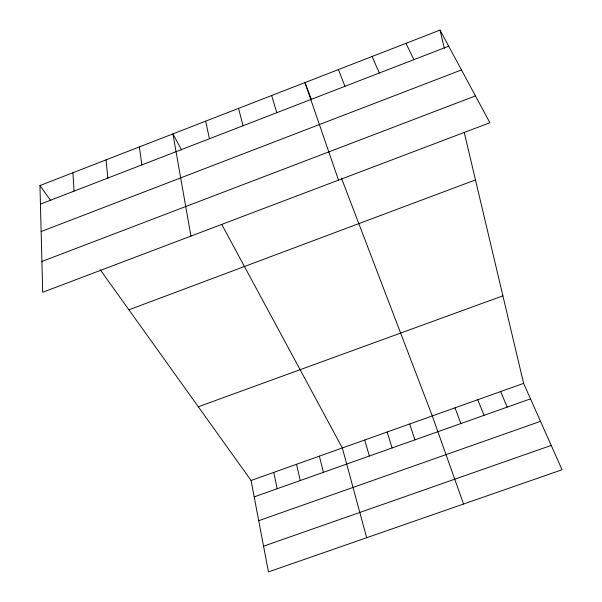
<?xml version="1.0" encoding="UTF-8"?>
<svg xmlns="http://www.w3.org/2000/svg" width="602" height="602" viewBox="0 0 602 602"><rect width="100%" height="100%" fill="white"/><g stroke="black" fill="none" stroke-linecap="round" stroke-linejoin="round"><path stroke-width="0.9" d="M39.95 185.551L440.024 30.1L489.885 122.733L42.712 292.279L39.95 185.551L50.741 200.624M40.432 204.138L448.678 46.181M41.139 231.544L461.463 69.93M41.914 261.464L475.445 95.906M128.903 309.812L475.475 179.915M198.306 406.771L502.903 295.83M100.173 269.673L251.072 480.486L523.62 383.384L464.277 132.583M254.187 496.883L530.505 398.848M258.709 520.685L540.506 421.325M263.556 546.172L551.221 445.412M181.601 149.996L172.917 133.885L190.939 236.082M221.799 224.516L342.335 447.971L366.648 537.736M405.966 43.336L413.898 59.636M523.62 383.384L562.05 469.748L268.447 571.9L251.072 480.486M372.096 56.49L379.328 73.008M500.653 391.563L507.215 407.11M477.777 399.713L484.016 415.342M338.429 69.576L344.954 86.312M311.505 99.744L304.951 82.587L338.512 180.126M341.462 178.169L432.281 415.922L463.548 504.017M454.984 407.832L460.906 423.545M409.669 423.981L414.951 439.844M387.139 432.01L392.113 447.948M271.66 95.515L276.807 112.679M364.692 440.002L369.357 456.023M238.558 108.383L243.027 125.75M319.384 456.143L323.424 472.314M440.024 30.1L444.344 48.348M296.523 464.292L300.255 480.539M205.643 121.168L209.443 138.746M273.752 472.404L277.176 488.726M139.386 146.911L141.846 164.895M106.05 159.869L107.841 178.057M72.902 172.744L74.038 191.135"/></g></svg>
